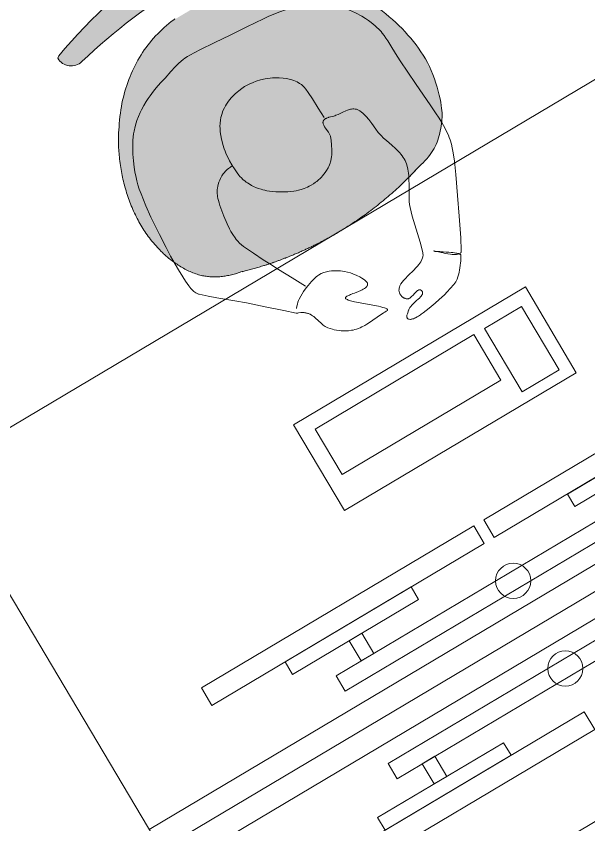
# Model space of a CAD drawing. Header units: millimetres. Extents: x 76548 to 83157, y 1824 to 49172.
# Drawn here: x 80105 to 81082, y 42269 to 43648 of the extents above; entities that cross this region are included whole.
import ezdxf

# ---------------------------------------------------------------- set-up
doc = ezdxf.new("R2010")
doc.units = ezdxf.units.MM
doc.header["$MEASUREMENT"] = 0
doc.layers.add('FURN-FILE', color=211, linetype='Continuous', lineweight=0)
doc.layers.add('FURN-WKST', color=42, linetype='Continuous', lineweight=13)

# ---------------------------------------------------------------- blocks, each defined once
blk = doc.blocks.new('*U65')
at = {"color": 0, "linetype": 'ByBlock', "lineweight": -2, "flags": 128}
for points in [[(-93.81940799849326, -226.5481468585931), (-76.05543497950202, 233.1131620319211), (93.81939657825933, 226.5482154809579), (76.05542355922444, -233.1130934095563), (-93.81940799849326, -226.5481468585931)], [(64.95693439784736, 131.5502647103713), (67.78994789989156, 204.8574413822062), (-57.60350259926417, 209.703369926312), (-60.43651613182374, 136.3961932556849), (64.95693439784736, 131.5502647103713)], [(-37.90461599990158, -200.2463126598159), (-25.7500740675132, 114.265122797442), (64.15466401217054, 110.7906834425812), (52.00012211137437, -203.7207519854273), (-37.90461599990158, -200.2463126598159)]]:
    blk.add_lwpolyline(points, close=True, dxfattribs=at)
blk = doc.blocks.new('wrk3_7')
at = {"layer": 'FURN-FILE', "color": 0, "linetype": 'Continuous', "lineweight": 0, "flags": 128}
for points in [[(759.9999264139042, 166.9337833641985), (1299.999926413555, 166.9343945621004), (1299.999875479902, 201.9348281482162), (759.9998754803091, 201.934216950649), (759.9999264139042, 166.9337833641985)], [(904.9986710589728, 166.9338965190254), (1155.001079901209, 166.9341795142536), (1155.00110819767, 141.9339386331194), (904.9986993553903, 141.9336556378403), (904.9986710589728, 166.9338965190254)], [(1017.499783351217, 141.9337830025324), (1042.500024201901, 141.9338112684418), (1042.500069506685, 101.9334258585659), (1017.499828625558, 101.9333975620757), (1017.499783351217, 141.9337830025324)], [(407.499800329475, 101.9328655897334), (1092.500069506714, 101.9328655897261), (1092.500069506728, 71.93286558974796), (407.4998003294604, 71.93286558974796), (407.499800329475, 101.9328655897334)]]:
    blk.add_lwpolyline(points, close=True, dxfattribs=at)
at = {"layer": 'FURN-FILE', "color": 0, "linetype": 'Continuous', "lineweight": 0}
blk.add_circle((750, 86.93286558972613), 30.00000000000002, dxfattribs=at)
at = {"layer": 'FURN-WKST', "color": 0}
blk.add_line((0, 40.00000000002183), (1499.999999999971, 40.00000000001455), dxfattribs=at)
at = {"layer": 'FURN-WKST', "color": 0, "flags": 128}
blk.add_lwpolyline([(0, -7.275957614183426e-12), (1500, 7.275957614183426e-12), (1500, 750), (0, 750.0000000000146), (0, -7.275957614183426e-12)], close=True, dxfattribs=at)
at = {"layer": 'FURN-FILE', "color": 0, "linetype": 'Continuous', "lineweight": 0, "rotation": 92.21320400544748}
blk.add_blockref('*U65', (706.2033570553613, 421.9164525568558), dxfattribs=at)
blk = doc.blocks.new('*U71')
at = {"linetype": 'ByBlock', "lineweight": -2}
blk.add_hatch(color=7, dxfattribs=at).paths.add_polyline_path([(-240.0286441050412, 333.8224027594579, -0.05883785226899226), (17.78258416728931, 378.3228370211027, -0.05883785226899226), (270.5643462056032, 310.8815731017048), (273.9786411161185, 307.6193697071021, -0.4852311977000949), (240.2319705560949, 283.4062904212724, 0.05913279318586893), (15.18123345445201, 320.4241396341631, 0.05913279318586893), (-212.2825073905988, 303.7376379520892, -0.4852311977000949), (-243.7218450240762, 330.8795009021951)])
h = blk.add_hatch(color=7, dxfattribs=at)
edge = h.paths.add_edge_path()
edge.add_spline(control_points=[(-177.3597326177114, -145.1740488822588), (-207.7293379312905, -138.3802228098548), (-239.4937737221771, -120.1599046054807), (-285.5368762420112, -39.2909016015592), (-282.7531709045434, 112.4052060332424), (-154.2041548238049, 268.7965515609931), (-36.9726350770361, 282.2879587669404), (13.27937099905103, 278.171415039028)], knot_values=[0, 0, 0, 0, 0.1278050160630629, 0.1732907007324, 0.4305391611673586, 0.7883516963517069, 1, 1, 1, 1], degree=3, periodic=0)
edge.add_spline(control_points=[(13.27937099905103, 278.171415039028), (63.70477036730153, 277.7649786677312), (179.2492612186616, 253.8152442499077), (293.2596135224594, 86.52446312602387), (282.4247332428204, -64.81148388591555), (229.3179185400513, -141.2265414623153), (196.0462666453823, -156.519340784308), (165.1847444627929, -160.5647082002588)], knot_values=[0, 0, 0, 0, 0.2116483041139544, 0.5694608392983027, 0.8267092997332612, 0.8721949844025984, 1, 1, 1, 1], degree=3, periodic=0)
edge.add_line((165.1847444627929, -160.5647082002588), (165.248458046728, -160.811481950409))
edge.add_arc((20.00024980951275, 427.680117822546), 606.1513053681008, 267.4274364554332, 283.86433089987764, ccw=False)
edge.add_arc((20.00006308480806, 427.6801262120816), 606.1513053681, 250.99055867765549, 267.42745312209996, ccw=False)
edge.add_line((-177.4379372039548, -145.4146661578025), (-177.3597326177114, -145.1740488822588))
at = {"color": 0, "linetype": 'ByBlock', "lineweight": -2, "flags": 128}
blk.add_lwpolyline([(-240.0286441050412, 333.8224027594579, -0.05883785226899226), (17.78263144016091, 378.3228465774182), (17.78258416728931, 378.3228370211027, -0.05883785226899226), (270.5643462056032, 310.8815731017048), (273.9786411161185, 307.6193697071021, -0.4852311977000949), (240.2319389186596, 283.4062995583545), (240.2319705560949, 283.4062904212724, 0.05913279318586893), (15.18123345445201, 320.4241396341631, 0.05913279318586893), (-212.2824356838973, 303.7376518436386), (-212.2825073905988, 303.7376379520892, -0.4852311977000949), (-243.7218450240762, 330.8795009021951), (-240.0286441050412, 333.8224027594579)], format="xyb", close=True, dxfattribs=at)
at = {"color": 0, "linetype": 'ByBlock', "lineweight": -2}
blk.add_rational_spline([(-177.3597326177114, -145.1740488822588), (-207.7293379312905, -138.3802228098548), (-239.4937737221771, -120.1599046054807), (-285.5368762420112, -39.2909016015592), (-282.7531709045434, 112.4052060332424), (-154.2041548238049, 268.7965515609931), (-36.9726350770361, 282.2879587669404), (13.27937099905103, 278.171415039028), (63.70477036730153, 277.7649786677312), (179.2492612186616, 253.8152442499077), (293.2596135224594, 86.52446312602387), (282.4247332428204, -64.81148388591555), (229.3179185400513, -141.2265414623153), (196.0462666453823, -156.519340784308), (165.1847444627929, -160.5647082002588), (165.2059823241143, -160.6469661169731), (165.2272201854212, -160.7292240336947), (165.248458046728, -160.811481950409), (108.7795362507895, -174.7488256866827), (50.89822587730305, -180.4709396899752), (-7.206620838944218, -177.8602946925648), (-65.31147889475687, -175.2496661217492), (-122.4464215655462, -164.3599000440927), (-177.4379372039402, -145.4146661577661), (-177.4118690085452, -145.3344603992855), (-177.385800813121, -145.2542546407758), (-177.3597326177114, -145.1740488822588)], [1, 1, 1, 1, 1, 1, 1, 1, 1, 1, 1, 1, 1, 1, 1, 1, 1, 1, 0.9931535054110803, 0.9931535054110803, 1, 0.9931535054110803, 0.9931535054110803, 1, 1, 1, 1], degree=3, knots=[0, 0, 0, 0, 0.02130083601051049, 0.02888178345540001, 0.07175652686122644, 0.1313919493919511, 0.1666666666666667, 0.1666666666666667, 0.1666666666666667, 0.2019413840189924, 0.2615768065497171, 0.3044515499555435, 0.312032497400433, 0.3333333333333333, 0.3333333333333333, 0.3333333333333333, 0.5, 0.5, 0.5, 0.6666666666666666, 0.6666666666666666, 0.6666666666666666, 0.8333333333333333, 0.8333333333333333, 0.8333333333333333, 1, 1, 1, 1], dxfattribs=at)
blk.add_wipeout([(-37.68748061549559, 321.3590778665848), (67.71986267868486, 317.28579539060865), (66.04961799723968, 274.0636384312993), (-39.357725296926205, 278.13692090733366)], dxfattribs=at)
blk = doc.blocks.new('*U72')
at = {"color": 0, "linetype": 'ByBlock', "lineweight": -2, "flags": 128}
for points in [[(-67.61908009961553, 119.8511182273069), (-64.85747250046188, 117.2443300033774), (-62.45033144698755, 114.6420575880766), (-60.34541534936943, 112.0738396581), (-58.49881068888135, 109.5618849256571), (-56.87354853857323, 107.1225239522028), (-54.08491826017053, 102.3517415194219), (-51.90017394358802, 97.99494966589555), (-50.1659153827095, 94.06698615131609), (-47.48353496801064, 86.99349643694586), (-45.72628751583761, 81.57439455171698), (-43.41999918329748, 73.36742153270461), (-41.40966762855169, 65.19777894076833), (-40.88782813557555, 62.46307987994805), (-40.59722383180997, 59.78551730541221), (-40.51020490019073, 57.17057995793584), (-40.8604789904166, 52.06504383252468), (-41.77342460643922, 47.26024797321588), (-43.10568429898194, 42.76835334589123), (-44.74254561118505, 38.59195413290581), (-46.592608073468, 34.72663243187708), (-48.58341651271257, 31.16295961097057), (-50.6578877190077, 27.88805416303512), (-55.03497428861374, 21.96235392941162), (-59.31867967523067, 17.0592314730311), (-63.35740579660705, 13.0285315765359), (-67.07555961082471, 9.729668677318841), (-70.4444784151965, 7.03735121335194), (-76.53480036381734, 2.811656496996875), (-81.20872888427039, 0.09155121048388537), (-84.74227818558938, -1.671574974549003), (-90.04037235813666, -3.834751181842876), (-95.27644379723279, -5.374519566292292), (-95.47471877539283, -5.411311094823759), (-95.67176591609677, -5.430537643682328), (-95.86678532258884, -5.434479639850906), (-96.25429018957584, -5.403584678322659), (-96.62640063964864, -5.33217192243319), (-96.98024362477372, -5.231662338803289), (-97.31407707125982, -5.111026928134379), (-97.62701826153716, -4.977266227462678), (-97.91882861315753, -4.835799877037061), (-98.45690691237178, -4.53537307564693), (-98.91193807778836, -4.243107572954614), (-99.29289341584445, -3.971794930606848), (-99.6096398061236, -3.727105523939827), (-99.87179830886089, -3.510527233098401), (-100.0881704821695, -3.321207703280379), (-100.4336945798168, -2.995593499377719), (-100.6617745575313, -2.760738294615294), (-100.8134595713091, -2.592436235048808), (-101.0069985345071, -2.356443716882495), (-101.0873857467996, -2.247328008917975), (-101.1561822656477, -2.145039310882566), (-101.5316764302734, -1.425466945409426), (-101.8170571115734, -0.6135625932511175), (-102.0243541903365, 0.2735358569043456), (-102.1642557598498, 1.220756018170505), (-102.2462457277252, 2.214872998432838), (-102.2681887941108, 4.333884891500929), (-102.1434218438189, 6.52098280856444), (-101.9175695071572, 8.716765373101225), (-101.6256712964569, 10.87765443677199), (-100.9191195905914, 15.11467522892053), (-99.42721288538814, 22.71123909717426), (-98.86711196705073, 25.48344242852181), (-98.40930545823721, 27.82158133210032), (-98.0479374521201, 29.77670159666741), (-97.77147447907555, 31.4020536585158), (-97.56649690495033, 32.74821948843601), (-97.30721147630175, 34.9062924371101), (-97.21016520654302, 36.33617858758953), (-97.20023288781886, 37.28928257392545), (-97.29841781179493, 38.50743158035039), (-97.54741736217329, 39.44703207767452), (-98.081535541638, 40.13185821934894), (-98.86673789292763, 40.35220599929744), (-99.86143406969859, 40.17832621168054), (-101.0289784175729, 39.67225816691644), (-102.3371486596698, 38.88869147333025), (-103.7576763894722, 37.87574230263999), (-105.2658243905134, 36.67565235530492), (-106.84000627149, 35.32541796920123), (-108.4614443314458, 33.85735611153359), (-111.838092470909, 30.62254731277062), (-140.5732803595856, 0.6222069280192954), (-143.7472816987975, -2.453132130714948), (-146.2979557729668, -4.773065439730999), (-148.3255312281581, -6.468196492292918), (-149.9226421062158, -7.661083111612243), (-151.1707660123539, -8.45977083237085), (-152.1392721465272, -8.95571184802975), (-152.8858801230563, -9.224080219690222), (-153.4578056058126, -9.325279400582076), (-154.2654302405244, -9.18491641660512), (-154.7005654532877, -8.799354789269273), (-154.9258199986325, -8.344039060277282), (-155.0935164930743, -7.381337196828099), (-155.0473385666737, -6.067045890857116), (-154.8216044867258, -3.212581828018301), (-154.7162400109337, -0.4038209127174923), (-154.6953007384764, 2.335881575054373), (-154.8091712550995, 7.718044774766895), (-155.0114842917574, 12.64992863232328), (-155.4018234594296, 21.65369981784897), (-155.5555304164191, 28.60760880284943), (-155.497698455034, 33.87426602873893), (-155.3169137869081, 37.82696666909033), (-154.7649034857859, 43.72124719973363), (-154.3396340765867, 46.63781483075581), (-153.8007694544904, 49.52481551120582), (-152.9972227040744, 52.89463905576849), (-152.0800201787461, 55.99162968846213), (-151.0827763763846, 58.83757525742112), (-150.0326211015599, 61.45282100855547), (-147.7806178803839, 66.21121296960337), (-145.5289564601881, 70.21038366822177), (-143.3616258916554, 73.57615920781973), (-141.3264356044492, 76.41390263880021), (-139.4475327034124, 78.81135210570937), (-135.9597420805112, 82.80603830391192), (-133.1950781762243, 85.62674822952249), (-131.0479448670703, 87.63944177684607), (-127.7240023316663, 90.48686643848487), (-124.2950765424939, 93.12041495280573), (-122.2252544163603, 94.46891698907712), (-120.1782076157288, 95.55341544876865), (-118.1776939240917, 96.43430675184936), (-116.2407764310665, 97.15900102390151), (-112.4812574171774, 98.31250166935206), (-98.80825359201481, 101.6799857394217), (-95.47203662324682, 102.7325727264833), (-93.04230257885865, 103.6691011017829), (-91.27225673586145, 104.4749961027264), (-88.71842238818863, 105.8812882368948), (-87.49364335006612, 106.6851566975674), (-86.30767392947382, 107.5634780722175), (-85.23938745304258, 108.4266548485757), (-84.32948454058715, 109.2016616317997), (-83.55423481607068, 109.8962147407874), (-82.89317159966959, 110.5174053033697), (-81.77833130005092, 111.6369492661179), (-80.98009697321322, 112.5056708702905), (-80.40430626161469, 113.1746540062741), (-79.57975032773174, 114.207799264288), (-78.80509393328612, 115.278601345286), (-78.45428402672769, 115.8268345240067), (-78.15394936877055, 116.3603263069672), (-77.65012174811636, 117.4010358247469), (-76.12280183900657, 121.2001177175844), (-75.70152852071988, 122.120853648099), (-75.35142903474843, 122.7872975507489), (-75.06426615922464, 123.2698400846421), (-74.58593981826925, 123.9602767274046), (-74.32228769400172, 124.2883429925714), (-74.04041603663427, 124.6036623474065), (-59.05816827986928, 140.1492798194813), (-36.23737890687698, 163.1521968321176), (-13.5156639970628, 186.2140992056229), (0.5018246758954774, 201.0833163528587), (21.27946523976789, 223.6517523512739), (31.82042121590712, 234.8276130052254), (42.62526393879307, 245.7912772935524), (43.69876628059501, 246.7678647792636), (44.7661001620836, 247.6007214256533), (45.81610464262121, 248.3121121591976), (46.84044835673194, 248.9207267592865), (47.83306532244387, 249.4422689830681), (49.76937767428535, 250.2993808790343), (51.53293413824213, 250.9288487541053), (53.1197466036574, 251.3946967464581), (54.53540576257001, 251.7421916672029), (57.05802378415319, 252.2277231275657), (58.97392052118448, 252.5003282590333), (61.85870040898953, 252.7836934364313), (64.72213053590895, 252.9434306352632), (74.34113362299468, 253.200754898091), (82.67425791435016, 253.2523997043027), (97.12243714727447, 252.9876280233584), (107.891967853011, 252.5225182673166), (124.0307304038979, 251.4564109188941), (140.26543690568, 250.0231908925925), (165.2485692739829, 247.4648084521905), (183.7688338518165, 245.2988848954992), (197.6563821554701, 243.4485767774604), (218.6624625302175, 240.1799657415395), (229.3124426799295, 238.2740878724435), (240.1024128960162, 236.1566046217777), (248.8499270814609, 234.1219460102875), (256.3137826433194, 232.0095657111815), (262.7094847833978, 229.9282679383905), (268.209244369722, 227.9430136643787), (277.634917770516, 224.1363448712218), (284.5535314154586, 221.0351260017051), (294.7201810916122, 216.0502365732827), (304.6719121779643, 210.7441164937045), (312.3164288744556, 206.2843161405908), (318.8187411344588, 202.0574659810954), (324.346704294021, 198.09096131759), (329.0474742544793, 194.4019794036722), (333.0479952401911, 190.9982193438627), (336.4565898994151, 187.879378388141), (342.201101297007, 182.0908559286181), (346.3128945404205, 177.4603945591371), (349.2792102308485, 173.817671238663), (353.5293867496621, 168.0696661851835), (357.5273707976703, 161.9673045995587), (360.0180112478301, 157.7919460432604), (364.2568366125888, 150.0067775260395), (367.5504074805613, 143.2182792529056), (370.1527647471776, 137.2769139526645), (372.241630303015, 132.0641017097951), (375.539906541253, 122.8769621775136), (377.7722607241922, 115.9037788443529), (380.8463996225728, 105.2536142818863), (383.733384859861, 94.30326769608655), (387.5581529040173, 80.05803776127868), (390.2779391573022, 69.43387308328238), (391.9666616920913, 61.46879938591155), (392.9228811558023, 55.48381547105964), (393.4178938510413, 50.98334982489177), (393.6441135624373, 47.59910886979196), (393.7202534600183, 42.50501816951146), (393.442887872643, 37.38534611866635), (391.5762789432229, 18.34375630259456), (388.4093841818649, -10.11330703053682), (385.0056040351446, -38.54321582519333), (381.1529284711614, -69.90075558710669), (377.176769638314, -101.2903146246099), (375.924008084603, -110.0853342648916), (374.6375022757602, -117.7700104708929), (371.9895601226344, -131.1555481264804), (369.6993334372128, -141.109240585065), (367.825609855292, -148.5078701526363), (364.7868497652416, -159.4708896189986), (361.5026112754967, -170.2371571780968), (359.3804505613334, -176.1688035039988), (357.0284138293755, -181.5805214193242), (354.5182733539368, -186.5214004996378), (351.9079866426146, -191.0357121068955), (349.2441080625176, -195.1633768088068), (343.7134349945009, -202.6269583276153), (338.3367629691238, -208.8585709159233), (333.251055805591, -214.0789916024951), (328.5295505888462, -218.4668384920951), (324.2039455256418, -222.1668937729701), (316.2322418735457, -228.3253650997067), (309.9478126022259, -232.6764899853006), (300.0896982623999, -238.7663818205474), (289.7886433609492, -244.3239581823873), (283.0394027195107, -247.5582235752518), (277.1918606920699, -250.0711903239862), (272.101470259262, -252.0213001199736), (267.6552316034977, -253.5331739145331), (263.7626033416709, -254.7044683883432), (260.3494114225432, -255.6114757545292), (254.3463912410989, -256.929421492503), (249.8070136525675, -257.6889399846114), (246.3748187568599, -258.1275584242394), (241.1719010033376, -258.5715589468018), (235.8906992768134, -258.7546413668897), (230.1661299166553, -258.7495170768088), (220.1900976898432, -258.5265843470697), (205.2854643848295, -258.0326615804079), (197.8404919615459, -257.8810834694741), (190.3884818223996, -257.8959673912614), (143.8876389967227, -259.0415705801133), (97.32912350535116, -260.2023101767263), (82.80568069866058, -260.4848732811952), (71.9449894889076, -260.5586310608487), (63.79490176021136, -260.4025298005872), (57.67027017900182, -260.1101247866027), (53.06600355769115, -259.7684023349575), (46.13625473946377, -259.023414651223), (39.17097033602113, -257.954890037523), (34.90520489512346, -257.1068246581272), (30.96584719856401, -256.1721740365465), (23.72203178084965, -254.0881117419194), (17.51960354118273, -251.9496096559742), (12.18265045176304, -249.8707392495417), (3.010297180142516, -245.851091949924), (-3.759899555425363, -242.5915213153057), (-23.78141759208302, -232.2085929685709), (-55.35023370621275, -215.450676523833), (-86.82922167799916, -198.5466316595848), (-99.70139403894791, -191.505656143403), (-118.8683155261206, -180.6343002493231), (-137.7522017480769, -169.6584653481259), (-138.8497341214133, -168.8656248032494), (-139.6384989101898, -167.9810076007416), (-140.1595089057628, -167.0227257682855), (-140.4492503492038, -166.0066540056287), (-140.5401435187268, -164.9466690626869), (-140.4609584333557, -163.8548651571618), (-140.2371899377431, -162.7417477445997), (-139.8913960337777, -161.6164077349531), (-139.4435029627602, -160.4866780517186), (-138.9110802137693, -159.3592742502806), (-137.6302588781073, -157.0974475066032), (-136.1691403329787, -154.9054980481305), (-134.6091280480359, -152.8092448212992), (-133.0112488354243, -150.8254479518073), (-129.7642048977177, -147.1143365531607), (-126.7795690759922, -143.9459853324079), (-124.1631952627613, -141.292632280718), (-121.9405407370978, -139.1012590155442), (-120.0939005365981, -137.3098617559444), (-118.5848390035426, -135.8565085789742), (-117.3672941556979, -134.6839939321071), (-116.3948848767577, -133.7418730411009), (-115.6246799002511, -132.9869934678572), (-114.4820209210629, -131.8354065543972), (-113.8173918056964, -131.1249451028707), (-113.4388793647995, -130.6848447236262), (-113.0815165952627, -130.1835720891686), (-112.9986966945835, -129.8852522413363), (-113.1235592347184, -129.8368513189344), (-113.3734141871209, -130.0073721529916), (-113.7294600738423, -130.3631638364313), (-114.1750321993786, -130.8744969473773), (-114.695383070055, -131.5151535556943), (-115.2774842995459, -132.2620578003407), (-115.909847955063, -133.0949431464978), (-116.582365489794, -133.996052797811), (-118.037636341036, -135.975963466859), (-119.5621023926833, -138.069525069237), (-121.1095725699233, -140.1975444702111), (-122.6457683600202, -142.3021371920186), (-125.6895886524908, -146.4194742826658), (-128.4549958888128, -150.0648958871752), (-130.8917349579315, -153.1694632788713), (-132.9959472636219, -155.7417571672122), (-134.7883084990135, -157.8291925515659), (-136.3008624685499, -159.4952052507433), (-137.5693406058454, -160.8063399557868), (-138.6288953284857, -161.8254121709469), (-139.5119197035565, -162.6083113748318), (-140.2471104666001, -163.2029163642146), (-141.4401907164684, -164.0222807268874), (-142.2487242840907, -164.4362803812692), (-142.8020103782655, -164.6251456908503), (-143.5397090147781, -164.6997127026407), (-144.1581303788007, -164.5072149666812), (-144.7853090787139, -164.1253967965895), (-145.4886014260301, -163.68435655137), (-147.0955187946784, -162.6389375807776), (-148.8605877344417, -161.4421461991005), (-150.7082218871765, -160.1417936491634), (-152.5815684651207, -158.7759276348806), (-154.4385754085197, -157.3746381622041), (-158.1083315817996, -154.4585309824179), (-161.4285585971993, -151.6303777236317), (-164.3402728830006, -148.9711432035983), (-166.8413716869654, -146.5211602712225), (-168.9595212279273, -144.2953168966924), (-172.4206813639576, -140.2465653709078), (-174.7349831922438, -137.1086851903237), (-176.269498000951, -134.7133644196583), (-177.2891339468442, -132.8996609490569), (-178.5805732836125, -130.1609757142432), (-179.5524902293582, -127.4124721053959), (-181.9240369511936, -118.72280227796), (-183.7592072938896, -111.1013842641114), (-185.1929486480913, -104.4161406443309), (-187.3452111212646, -92.6729191076447), (-188.687187071173, -83.8226290512248), (-190.3139564134726, -70.46617569893715), (-191.5415329111529, -56.99733186709636), (-191.6684033837992, -55.15378949510341), (-191.7627731132343, -53.30173659128195), (-191.8222669133429, -51.48144840903115), (-191.8345484521305, -47.92877692656475), (-191.7100473846549, -44.76816574853729), (-191.4731886627524, -42.04454639668984), (-191.1516713187193, -39.74823441194894), (-190.7719209561947, -37.84214697660354), (-190.3569570420259, -36.27789948743884), (-189.925651107751, -35.00495067694283), (-189.4927446751353, -33.97547294804826), (-189.0692457760197, -33.14665174386755), (-188.6629805034063, -32.48148695423151), (-187.8680904742614, -31.46486779686529), (-187.1985649441958, -30.83646955141739), (-186.6533297215465, -30.44671177903365), (-185.763485226289, -30.00230721723347), (-184.7838221004167, -29.7376813909359), (-184.3992911110872, -29.69641054452222), (-184.0263631287417, -29.69820305195753), (-183.6649132066559, -29.73740297100449), (-183.3147864031525, -29.80895438123844), (-182.6371859632454, -30.03593961319712), (-182.0038516818495, -30.34644584871421), (-181.4127870278353, -30.71520327648614), (-180.8618505972372, -31.12239591927209), (-180.3488288725821, -31.55259696161374), (-179.8714912547621, -31.99390309040609), (-178.9877248796001, -32.90570052117982), (-178.228662396501, -33.77569321835472), (-176.9392716572584, -35.40283061366063), (-176.0108806232638, -36.6605316271889), (-175.3397496151556, -37.5967658925656), (-174.378618267674, -38.94776662580261), (-173.9205125245971, -39.58322231732018), (-173.4785835188195, -40.18211271204927), (-172.8067337062639, -41.17612433871545), (-172.2163027235547, -42.23536608711584), (-171.6965438972511, -43.34374289998959), (-170.8196630326311, -45.69234331186453), (-170.1304242685837, -48.09323702042457), (-169.5777176808442, -50.47680501117429), (-168.7104111838744, -55.15666840135236), (-168.0407413565663, -59.31082767804037), (-167.446178043454, -62.85163584681868), (-166.8678228054378, -65.78438039282628), (-166.282751137991, -68.16125763706805), (-165.6871960108074, -70.05418043823738), (-165.0865739140681, -71.53934388404014), (-164.4897754153099, -72.6890110183449), (-163.9060701235539, -73.56763308680092), (-163.3435792756391, -74.23048948791984), (-162.8086593613007, -74.7237221229152), (-161.7686520704192, -75.37767335610988), (-160.894974444087, -75.68090122596186), (-160.1831625732411, -75.79599730549671), (-159.0187659706753, -75.77762229551445), (-157.7311059778185, -75.51688014490355), (-156.9326872377242, -75.2194202876708), (-156.2809978414334, -74.83949821862916), (-155.7570953726718, -74.39031076322135), (-155.3441363450511, -73.88353702578752), (-155.0271612340985, -73.32949488131271), (-154.7929005650622, -72.7372821366298), (-154.6296000484399, -72.11490382133343), (-154.5268629440652, -71.46938693179982), (-154.4678257990126, -70.11051795817912), (-154.558270983991, -68.7228818990261), (-154.7490524954737, -67.33809471745917), (-155.0028146435616, -65.979360378391), (-155.6154426081812, -63.3163681942242), (-156.829943373672, -58.50204522476997), (-157.2343985235239, -56.71691858055419), (-157.5272309224056, -55.19171174668008), (-157.7196768986068, -53.89765459063346), (-157.8278257656602, -52.80462827133306), (-157.8686912740995, -51.88383725962194), (-157.8000866244147, -50.36645876188413), (-157.6147160281798, -49.31917724375671), (-157.3908980566302, -48.59162067806756), (-156.9047226407165, -47.60362138287746), (-156.5885236149006, -47.16004272995633), (-156.2202547803645, -46.75249037849426), (-155.4720959714068, -46.02638105246297), (-154.7864906216964, -45.39329473787802), (-154.1556615151749, -44.85103387621348), (-153.5751755236524, -44.39217784367793), (-153.0421835025882, -44.00710951349174), (-152.5544542508396, -43.68574898515362), (-152.1098830784431, -43.41848865199427), (-151.7062753406317, -43.19664503639797), (-150.9646866696967, -42.83879597879422), (-150.3768811748341, -42.59875044073851), (-149.9170387642553, -42.43632206790789), (-149.1949518713409, -42.22346784139518), (-148.4318151398875, -42.0506816944835), (-145.5038317682011, -41.66941479805973), (-142.917919438074, -41.68726318349945), (-140.6340600862422, -42.04716795132845), (-138.6165545401855, -42.69848289413494), (-136.8335839482643, -43.59631788238767), (-135.2568140264666, -44.70094640804746), (-133.8610380448044, -45.97727118236071), (-132.6238548586443, -47.39434225406148), (-131.5253786366266, -48.92492263413442), (-129.6490660768068, -52.29024520459643), (-128.1514647024851, -55.86387153514079), (-126.9364374775869, -59.52118005084048), (-125.9298146589608, -63.1695738149283), (-124.2800295631714, -70.42226190441579), (-121.6098867910659, -83.61807935054821), (-120.4997550581065, -88.46306511985313), (-119.4092132180704, -92.55094447173178), (-118.3323693320526, -95.96503096800006), (-117.2752312251068, -98.79633531250875), (-116.2481842454326, -101.1332563127653), (-114.1859685881318, -104.8541212170239), (-112.3869575431345, -107.2903475669445), (-110.8783199080171, -108.8921355955099), (-108.3330940063352, -110.8936059058033), (-106.9234929055565, -111.698919833274), (-105.4164328958614, -112.3647985127609), (-96.08851239049181, -115.6794074180798), (-87.75106037017758, -118.3185969830956), (-57.97016980232365, -126.725521938497), (-43.1758209335494, -131.1481469418941), (-35.91193685565304, -133.5865998159425), (-28.77853825455895, -136.2421366490598), (-23.8738573085102, -138.3721775422309), (-19.3611905337566, -140.6537201536703), (-11.06603350284058, -145.4927454157296), (3.207861307240819, -154.8335519160028), (13.99861628831786, -161.6495389855263), (18.11969127998236, -163.9860577241197), (21.7746532928395, -165.88234380637), (28.30732172521311, -168.7839251286787), (33.34382204163194, -170.5385335694882), (37.21114867437063, -171.5762489495537), (43.1760188972803, -172.6240532090742), (46.23956942699806, -172.8955092165997), (49.36173185300504, -172.9842061739619), (52.80238907766397, -172.8844460714463), (55.98294267992969, -172.6335403088306), (58.92869082389007, -172.2743582272233), (64.36951494960158, -171.3236532544834), (69.05611172842691, -170.2516436443984), (77.13596894634611, -168.0157577924401), (89.11292445941581, -164.3944316146662), (95.10739090094648, -162.7449406961823), (101.1490881537429, -161.3761569684575), (104.7746598558115, -160.7655872882606), (108.2499286137354, -160.3329333888396), (114.9148135887845, -159.7926134096779), (126.7989219391129, -159.238360618896), (135.6416606757593, -158.6752012707002), (142.0915078127255, -157.9041123024217), (146.7662258441524, -157.0175201247766), (150.1553772784864, -156.1318701058335), (152.6207818435978, -155.32353044505), (156.1799586108573, -153.8495244819642), (159.5523224818426, -152.0242780741537), (160.5833757659093, -151.3297496890009), (161.5110866954237, -150.5906842915429), (163.1212491428851, -148.984586397346), (164.4234833958726, -147.2865039921744), (165.4793637844232, -145.541910692511), (166.3384581112659, -143.7857354633743), (167.0405997337402, -142.0444634818123), (167.617739417492, -140.3378414875915), (168.5192109884119, -136.9739284258831), (169.1525930636599, -133.8911811444705), (170.0323875275462, -128.2982999908709), (171.203178459833, -119.8146392343915), (171.9104526652918, -115.7105058959423), (172.3326995080533, -113.7292398485151), (172.815215722334, -111.8090318772738), (173.4395329236031, -109.7924818879546), (174.7006004774194, -106.3509479380737), (175.6139349597688, -103.7733839122084), (175.9157687067309, -102.7941637896438), (176.357633820222, -101.0507305905485), (176.596263432275, -99.70998859872634), (176.7114806553618, -98.68113658743096), (176.757149329871, -97.89443676049996), (176.7528544966735, -96.68724933205522), (176.6520413123835, -95.44382430076075), (176.4591926384564, -94.37070738479088), (176.1692929702513, -93.4435308763932), (175.796584879743, -92.64520031974826), (175.3537339315335, -91.96043700659357), (174.8519877846084, -91.3755960167473), (174.3013199152665, -90.87850186155993), (173.7105594135974, -90.4583000644052), (173.0875081709055, -90.1053231676924), (171.749064954176, -89.56039783840242), (170.3525604028146, -89.19805340505263), (168.9344902665216, -88.97076667474175), (167.5223246368369, -88.8415483324934), (166.1363754452432, -88.7818070059293), (163.4101007605823, -88.79046215827111), (158.4062864803745, -88.99078396994446), (154.6322769770813, -89.09565877440036), (151.8869912745467, -89.036712066998), (149.916935545556, -88.86781496561889), (148.5066896570606, -88.65105709624186), (147.4941512351907, -88.4294000560185), (146.0588271761553, -87.98933909604966), (144.7373665500745, -87.40439584405976), (135.1486896837341, -82.4621702425211), (131.5421325454481, -80.54982452875993), (128.4192355773957, -78.80954860837664), (125.7286150637919, -77.2174711785483), (123.4176479045091, -75.75921961604035), (119.4992374485191, -73.03021946370427), (116.690309722555, -70.80885313900944), (114.6705810065359, -69.02962845581351), (111.8016005819918, -66.15641716129903), (110.4473385509082, -64.61927953384293), (109.1514558133022, -63.00985070389288), (107.2707104590409, -60.45187020428421), (105.6334013064588, -58.01649330435612), (104.2082342015019, -55.69866880362679), (101.8197923566222, -51.25624397587671), (100.0302230524649, -47.25838677749562), (98.69152376942293, -43.66920152433158), (97.69224518695046, -40.45474044988805), (96.94839055504053, -37.58267126680585), (96.39661384314604, -35.02223291635164), (95.6514570334657, -30.4302782152954), (95.27488614428512, -26.88927463676373), (95.09397381046074, -24.17660136353516), (94.98421813506502, -20.01260986986745), (95.06647248161244, -15.73025528082508), (95.31212060046164, -11.89483523370291), (95.69503272869406, -8.392239804015844), (96.18190508002954, -5.187027845429839), (96.74560844242296, -2.248338279387099), (98.06582038617125, 3.097934098768746), (99.48246210746947, 7.61159513804887), (100.9052156260623, 11.44438802324294), (102.2790024184469, 14.71489508307423), (104.9437225451729, 20.26700148243981), (107.1347760204626, 24.30157002119813), (110.6807120777994, 30.17224399857514), (114.475215539871, 35.85926733037923), (118.3008075307771, 41.20215266573359), (121.8099142974206, 45.76896567072254), (125.0401152579834, 49.65731930104084), (128.0129002067733, 52.96065548881597), (130.74226415058, 55.76418690555147), (133.2393929618447, 58.14330971922027), (135.5150193010377, 60.16342433495447), (139.719264405252, 63.54760080415872), (143.0737697244294, 65.94857575840433), (145.7118492481277, 67.66598218157014), (149.8787850740591, 70.09892527556804), (154.3143084591611, 72.34848378866445), (157.0878809038004, 73.59060528605187), (159.6427510765243, 74.62149192519428), (162.0046236683302, 75.47666463769565), (166.3672239049884, 76.80954628443578), (170.1397116648186, 77.71046722939354), (173.4279522107572, 78.31588653031213), (176.3099228725878, 78.71918687828293), (181.4007494840516, 79.17542179350858), (185.2904184252584, 79.33918128284859), (191.303559044125, 79.3578038646665), (194.4147991049067, 79.28774384497956), (197.6107623895477, 79.17879188466759), (205.5832283182717, 78.6864943940891), (212.381194605241, 77.95971903837926), (218.1931729680546, 77.09816550488176), (223.1743397940409, 76.17223952474887), (227.4529925935458, 75.23076969564136), (234.7612578416629, 73.28950480798085), (240.092630384057, 71.58925892342813), (244.0068792476704, 70.17721929887193), (249.7427968796073, 67.84005613492627), (255.3161617168334, 65.2410230141104), (258.3201667650246, 63.67675500112819), (261.0810490119584, 62.10267659086094), (263.6159461648531, 60.52759664804034), (268.2142324021443, 57.29959781026992), (272.0535348567901, 54.1621513015416), (275.2561737020478, 51.16133487771731), (277.9279363685018, 48.32927903915697), (280.1587222227427, 45.68609158352774), (282.0240054044152, 43.24207274561923), (283.5866162558996, 40.99987077477272), (286.1570447836821, 36.83501332890592), (287.9407739694907, 33.50297890670481), (289.1935979688824, 30.88275556672306), (290.9303945392421, 26.7516784878535), (292.488906202092, 22.3722475504328), (294.014131615204, 17.30086040643801), (295.19019048072, 12.64537990654935), (296.0781885923971, 8.364660372157232), (296.7291516795631, 4.422520465770504), (297.1856783227158, 0.7870449551701313), (297.6592387273522, -5.879142651028815), (297.6872324211181, -11.55967296364543), (297.4350635652991, -16.42057346329966), (297.015426103364, -20.5947368608031), (295.8666868322289, -27.73388833411445), (294.6873848932264, -32.96042658446822), (292.4641912794359, -40.61573337650043), (289.7665626028866, -48.07585125263722), (288.0872719146319, -52.05478798794502), (286.27566620996, -55.86980475008022), (284.3764706639595, -59.4860430550907), (282.4258410664152, -62.88241739792284), (278.3450577341391, -69.17455946664268), (274.3464247369593, -74.48590341456293), (270.5409841815017, -78.88980840113072), (266.9905305019893, -82.49328763372614), (263.7243448028203, -85.41243885802396), (260.7506025022849, -87.7591269085824), (258.064127702095, -89.63446939796268), (255.6516400525325, -91.12631714971212), (251.2981307918417, -93.36983197617519), (247.9293001858059, -94.71750169618463), (245.3478566357699, -95.5240029127308), (241.3928465518729, -96.38176829688018), (237.3450089037033, -96.78744114084111), (230.0106311516101, -97.02651138382498), (217.3165595470091, -97.17820966591535), (198.4650574494408, -96.97136787473573), (179.6112179479933, -96.55893252200622)], [(-44.32966108579785, 86.45783814485185), (-19.86018386535943, 97.9189102359087), (4.609293355078989, 109.379982326951), (20.7339032542186, 116.8720795988629), (32.85164369018821, 122.3783942714654), (51.19355562056808, 130.3973077075789), (60.4870738207137, 134.2758736036194), (69.89194735326237, 138.0532469736208), (74.39038962403356, 139.6198265428975), (78.65989764549522, 140.7588673501596), (82.7041588713073, 141.5577421687485), (86.52867290788345, 142.0873684225808), (90.14025774514084, 142.4052105133451), (96.97070370736401, 142.5802641729097), (102.9987021873712, 142.338451704898), (108.3028888834197, 141.8709352511651), (117.6274712104096, 140.5958232643752), (131.6347237986884, 137.9808931224252), (145.5406920548376, 135.1299335070071), (150.7016644821961, 133.9792248713347), (155.2061116063378, 132.747247792402), (159.098421744402, 131.4827547293971), (162.4395839870303, 130.2240343777084), (165.2955256497553, 128.9997004297911), (167.7306056936613, 127.8300128600968), (169.8042738915065, 126.7283490982081), (173.2845190640255, 124.6176097807911), (175.7525695328331, 122.8755485981674), (177.5135955537298, 121.4760290924896), (179.9953946016576, 119.2220345315727), (182.2666252501404, 116.7757533314725), (184.7383052652549, 113.6810923097655), (186.7841865786941, 110.8006037531304), (188.4592894010239, 108.1636583995132), (189.819781895214, 105.777623296075), (190.9181677823472, 103.6366167283413), (191.8010900042755, 101.7271977706259), (192.5086475369062, 100.032021656807), (193.5878306516279, 97.01859074509412), (194.2529937620675, 94.72634394618217), (194.6643591156208, 92.99296995761688), (195.1312088893646, 90.37596289686917), (195.4058474182857, 87.74595514415705), (195.6871233037782, 83.48946156886814), (195.9683991892707, 79.23296799356467)]]:
    blk.add_lwpolyline(points, dxfattribs=at)
blk = doc.blocks.new('*U73')
at = {"color": 0, "linetype": 'ByBlock', "lineweight": -2, "extrusion": (0, 0, -1), "flags": 128}
for points in [[(93.81940799848621, -226.5481468585931), (76.05543497950225, 233.1131620319211), (-93.81939657826638, 226.5482154809579), (-76.05542355921693, -233.1130934095709), (93.81940799848621, -226.5481468585931)], [(-64.95693439783986, 131.5502647103713), (-67.78994789989133, 204.8574413822353), (57.60350259924985, 209.7033699262975), (60.43651613180941, 136.3961932556849), (-64.95693439783986, 131.5502647103713)], [(37.90461599991636, -200.2463126598304), (25.75007406751342, 114.2651227974711), (-64.15466401217759, 110.7906834426249), (-52.00012211138142, -203.7207519853982), (37.90461599991636, -200.2463126598304)]]:
    blk.add_lwpolyline(points, close=True, dxfattribs=at)
blk = doc.blocks.new('wrk3_9')
at = {"layer": 'FURN-FILE', "color": 0, "linetype": 'Continuous', "lineweight": 0, "extrusion": (0, 0, -1), "flags": 128}
for points in [[(-199.9999264142534, 166.9331495293227), (-739.9999264139187, 166.9337607272901), (-739.9998754802509, 201.9341943134714), (-199.9998754805856, 201.9335831155695), (-199.9999264142534, 166.9331495293227)], [(-759.9999264139042, 166.9337833641403), (-1299.999926413555, 166.9343945620712), (-1299.999875479916, 201.9348281481798), (-759.9998754802946, 201.9342169506344), (-759.9999264139042, 166.9337833641403)], [(-344.9986427628319, 166.9333645466249), (-595.0010516051261, 166.9336475418822), (-595.0010799016018, 141.9334066607407), (-344.9986710593075, 141.9331236655053), (-344.9986427628319, 166.9333645466249)], [(-904.9986710589583, 166.9338965189891), (-1155.001079901194, 166.9341795141954), (-1155.001108197699, 141.9339386330903), (-904.9986993554048, 141.9336556377966), (-904.9986710589583, 166.9338965189891)], [(-1017.499783351261, 141.9337830024815), (-1042.500024201901, 141.9338112684054), (-1042.500069506714, 101.9334258585222), (-1017.499828625572, 101.9333975620611), (-1017.499783351261, 141.9337830024815)], [(-407.499800329475, 101.9328655897116), (-1092.500069506728, 101.9328655897043), (-1092.500069506728, 71.93286558972613), (-407.499800329475, 71.93286558969703), (-407.499800329475, 101.9328655897116)]]:
    blk.add_lwpolyline(points, close=True, dxfattribs=at)
at = {"layer": 'FURN-FILE', "color": 0, "linetype": 'Continuous', "lineweight": 0, "extrusion": (0, 0, -1)}
blk.add_circle((-750.0000000000146, 86.93286558968975), 30.00000000000002, dxfattribs=at)
at = {"layer": 'FURN-WKST', "color": 0}
blk.add_line((0, 39.99999999997817), (1499.999999999971, 39.9999999999709), dxfattribs=at)
at = {"layer": 'FURN-FILE', "color": 0, "linetype": 'Continuous', "lineweight": 0, "extrusion": (0, 0, -1), "rotation": 2.212929250014382}
blk.add_blockref('*U71', (-705.8694781773956, 928.0065980308136), dxfattribs=at)
at = {"layer": 'FURN-FILE', "color": 0, "linetype": 'Continuous', "lineweight": 0, "rotation": 92.21320400544748}
blk.add_blockref('*U73', (706.2033570553758, 421.9164525568121), dxfattribs=at)
at = {"layer": 'FURN-WKST', "color": 0, "extrusion": (0, 0, -1), "flags": 128}
blk.add_lwpolyline([(0, 0), (-1499.999999999985, -1.455191522836685e-11), (-1500, 749.9999999999563), (-1.455191522836685e-11, 750), (0, 0)], close=True, dxfattribs=at)
at = {"layer": 'FURN-FILE', "color": 0, "linetype": 'Continuous', "lineweight": 0, "extrusion": (0, 0, -1), "rotation": 92.21292925001437}
blk.add_blockref('*U72', (-713.1698301829165, 747.1278420790404), dxfattribs=at)
blk = doc.blocks.new('wrk3_10')
at = {"layer": 'FURN-WKST', "color": 0, "extrusion": (0, 0, -1), "flags": 128}
blk.add_lwpolyline([(1.455191522836685e-11, 7.275957614183426e-12), (-1500, 0), (-1500.000000000029, 750.0000000000073), (0, 749.9999999999782), (1.455191522836685e-11, 7.275957614183426e-12)], close=True, dxfattribs=at)

msp = doc.modelspace()

# ---------------------------------------------------------------- block references
at = {"layer": 'FURN-FILE', "linetype": 'Continuous', "lineweight": 0, "rotation": 210.7329671925419}
msp.add_blockref('wrk3_7', (81641.83092555123, 42993.94529264043), dxfattribs=at)

# ---------------------------------------------------------------- next in the draw order: block references
at = {"layer": 'FURN-FILE', "linetype": 'Continuous', "lineweight": 0, "extrusion": (0, 0, -1), "rotation": 329.2670328074581}
msp.add_blockref('wrk3_9', (-81641.83092555123, 42993.94529264043), dxfattribs=at)

# ---------------------------------------------------------------- next in the draw order: block references
msp.add_blockref('wrk3_10', (-80352.49337054767, 42227.38892207304), dxfattribs=at)

doc.saveas('drawing.dxf')
